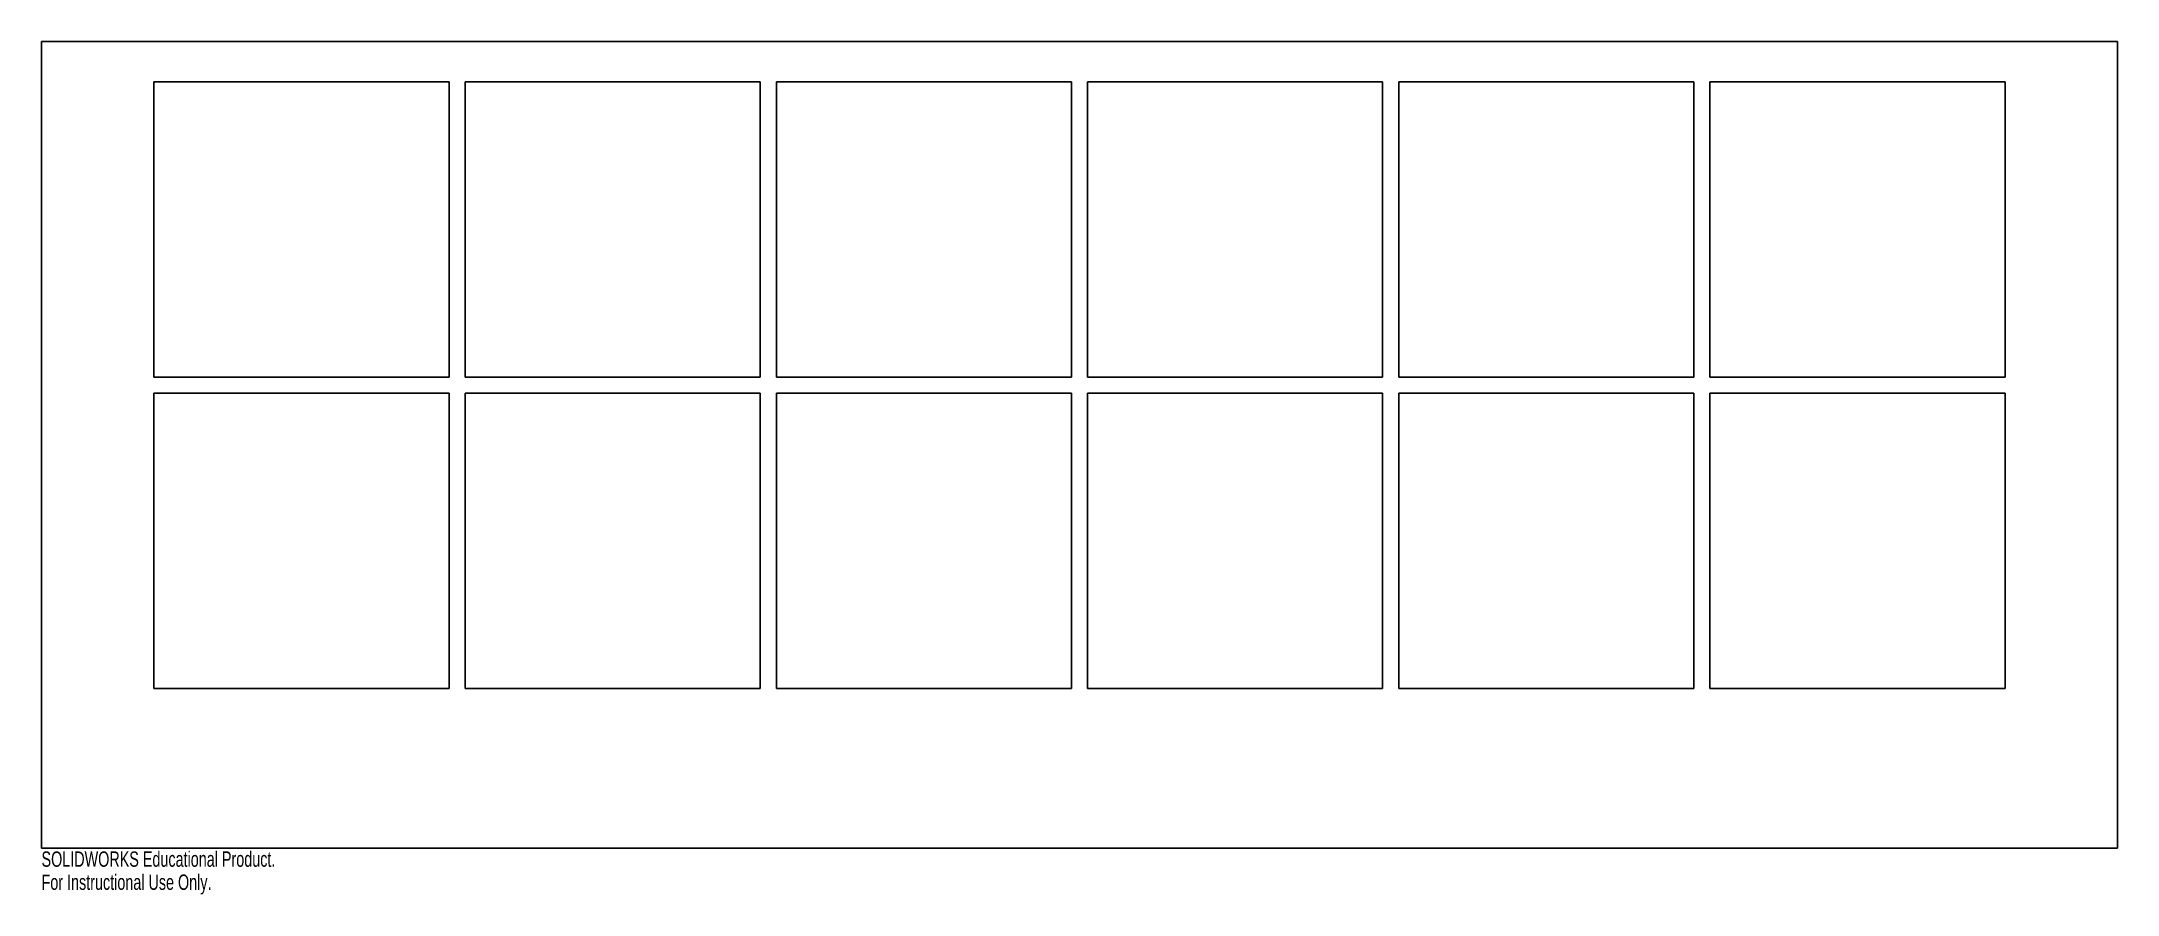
# Model space of a CAD drawing. Header units: inches. Extents: x -12.9 to 12.9, y -5.6 to 5.
import ezdxf

# ---------------------------------------------------------------- set-up
doc = ezdxf.new("R2010")
doc.units = ezdxf.units.IN
doc.header["$MEASUREMENT"] = 0
doc.styles.add('SLDTEXTSTYLE0', font='TXT', dxfattribs={"width": 0.7})

msp = doc.modelspace()

# ---------------------------------------------------------------- linework, layer by layer
at = {"color": 7, "linetype": 'Continuous', "lineweight": 25}
for p, q in [((12.875, 5), (-12.875, 5)), ((-12.875, 5), (-12.875, -5)), ((12.875, -5), (12.875, 5)), ((-7.82, 4.5), (-11.48, 4.5)), ((-11.48, 4.5), (-11.48, 0.84)), ((-7.82, 0.84), (-7.82, 4.5)), ((-3.96, 4.5), (-7.62, 4.5)), ((-7.62, 4.5), (-7.62, 0.84)), ((-3.96, 0.84), (-3.96, 4.5)), ((-0.1, 4.5), (-3.76, 4.5)), ((-3.76, 4.5), (-3.76, 0.84)), ((-0.1, 0.84), (-0.1, 4.5)), ((3.76, 4.5), (0.1, 4.5)), ((0.1, 4.5), (0.1, 0.84)), ((3.76, 0.84), (3.76, 4.5)), ((7.62, 4.5), (3.96, 4.5)), ((3.96, 4.5), (3.96, 0.84)), ((7.62, 0.84), (7.62, 4.5)), ((11.48, 4.5), (7.82, 4.5)), ((7.82, 4.5), (7.82, 0.84)), ((11.48, 0.84), (11.48, 4.5)), ((-11.48, 0.84), (-7.82, 0.84)), ((-7.62, 0.84), (-3.96, 0.84)), ((-3.76, 0.84), (-0.1, 0.84)), ((0.1, 0.84), (3.76, 0.84)), ((3.96, 0.84), (7.62, 0.84)), ((7.82, 0.84), (11.48, 0.84)), ((-7.82, 0.64), (-11.48, 0.64)), ((-11.48, 0.64), (-11.48, -3.02)), ((-7.82, -3.02), (-7.82, 0.64)), ((-3.96, 0.64), (-7.62, 0.64)), ((-7.62, 0.64), (-7.62, -3.02)), ((-3.96, -3.02), (-3.96, 0.64)), ((-0.1, 0.64), (-3.76, 0.64)), ((-3.76, 0.64), (-3.76, -3.02)), ((-0.1, -3.02), (-0.1, 0.64)), ((3.76, 0.64), (0.1, 0.64)), ((0.1, 0.64), (0.1, -3.02)), ((3.76, -3.02), (3.76, 0.64)), ((7.62, 0.64), (3.96, 0.64)), ((3.96, 0.64), (3.96, -3.02)), ((7.62, -3.02), (7.62, 0.64)), ((11.48, 0.64), (7.82, 0.64)), ((7.82, 0.64), (7.82, -3.02)), ((11.48, -3.02), (11.48, 0.64)), ((-11.48, -3.02), (-7.82, -3.02)), ((-7.62, -3.02), (-3.96, -3.02)), ((-3.76, -3.02), (-0.1, -3.02)), ((0.1, -3.02), (3.76, -3.02)), ((3.96, -3.02), (7.62, -3.02)), ((7.82, -3.02), (11.48, -3.02)), ((-12.875, -5), (12.875, -5))]:
    msp.add_line(p, q, dxfattribs=at)

# ---------------------------------------------------------------- texts
at = {"color": 7, "linetype": 'Continuous', "char_height": 0.1903, "attachment_point": 1, "style": 'SLDTEXTSTYLE0'}
for s, insert in [('SOLIDWORKS Educational Product.', (-12.875, -5.04)), ('For Instructional Use Only.', (-12.875, -5.326))]:
    msp.add_mtext(s, dxfattribs=dict(at, insert=insert))

doc.saveas('drawing.dxf')
